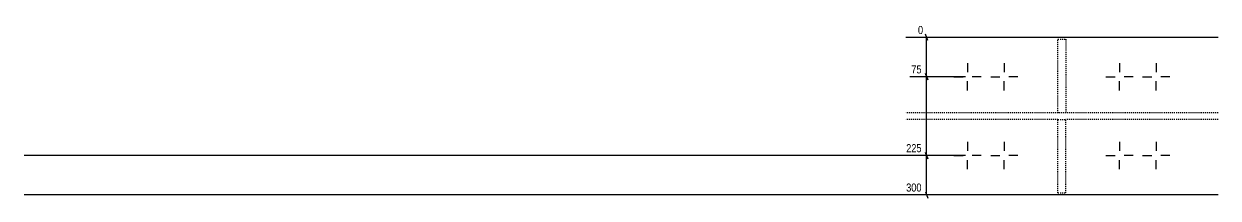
# Model space of a CAD drawing. Header units: millimetres. Extents: x 120 to 57375, y 10 to 4935.
# Drawn here: x 28379 to 30657, y 10 to 341 of the extents above; entities that cross this region are included whole.
import ezdxf

# ---------------------------------------------------------------- set-up
doc = ezdxf.new("R2010")
doc.units = ezdxf.units.MM
doc.linetypes.add('DXK_LINE_DOT2', pattern=[3.9198, 1.9599, -1.9599])
doc.layers.add('MÅLSÆTNING', color=7, linetype='Continuous')
doc.layers.add('STÅL', color=7, linetype='Continuous')
doc.styles.add('Arial Narrow', font='ARIALN.TTF', dxfattribs={"height": 0.2})

msp = doc.modelspace()

# ---------------------------------------------------------------- linework, layer by layer
at = {"layer": 'MÅLSÆTNING', "color": 7, "linetype": 'Continuous'}
for p, q in [((30103.7, 309.6), (30098.9, 321.6)), ((30156.5, 315.6), (30084.8, 315.6)), ((30101.3, 240.6), (30101.3, 315.6)), ((30175.5, 240.6), (30069.2, 240.6)), ((30175.5, 240.6), (30069.2, 240.6)), ((30098.9, 246.6), (30103.7, 234.6)), ((30103.7, 234.6), (30098.9, 246.6)), ((30101.3, 90.6), (30101.3, 240.6)), ((30098.9, 96.6), (30103.7, 84.6)), ((30103.7, 84.6), (30098.9, 96.6)), ((30175.5, 90.6), (28379, 90.6)), ((30175.5, 90.6), (28379, 90.6)), ((30101.3, 15.6), (30101.3, 90.6)), ((30175.5, 15.6), (28379, 15.6)), ((30098.9, 21.6), (30103.7, 9.6))]:
    msp.add_line(p, q, dxfattribs=at)
at = {"layer": 'STÅL', "color": 2, "linetype": 'Continuous'}
for p, q in [((30657.5, 315.6), (30061.5, 315.6)), ((30657.5, 15.6), (30061.5, 15.6))]:
    msp.add_line(p, q, dxfattribs=at)
at = {"layer": 'STÅL', "color": 7, "linetype": 'DXK_LINE_DOT2'}
for p, q in [((30351.9, 171.9), (30351.9, 311.9)), ((30351.9, 311.9), (30366.9, 311.9)), ((30366.9, 311.9), (30366.9, 171.9)), ((30351.9, 171.9), (30061.5, 171.9)), ((30366.9, 171.9), (30351.9, 171.9)), ((30657.5, 171.9), (30366.9, 171.9)), ((30351.9, 159.4), (30061.5, 159.4)), ((30351.9, 19.4), (30351.9, 159.4)), ((30351.9, 159.4), (30366.9, 159.4)), ((30366.9, 19.4), (30366.9, 159.4)), ((30657.5, 159.4), (30366.9, 159.4)), ((30351.9, 19.4), (30366.9, 19.4))]:
    msp.add_line(p, q, dxfattribs=at)
at = {"layer": 'STÅL', "color": 96, "linetype": 'Continuous'}
for p, q in [((30179.5, 266.6), (30179.5, 249.3)), ((30249.5, 266.6), (30249.5, 249.3)), ((30469.5, 266.6), (30469.5, 249.3)), ((30539.5, 266.6), (30539.5, 249.3)), ((30153.5, 240.6), (30170.8, 240.6)), ((30179.5, 214.6), (30179.5, 231.9)), ((30205.5, 240.6), (30188.2, 240.6)), ((30223.5, 240.6), (30240.8, 240.6)), ((30249.5, 214.6), (30249.5, 231.9)), ((30275.5, 240.6), (30258.2, 240.6)), ((30443.5, 240.6), (30460.8, 240.6)), ((30469.5, 214.6), (30469.5, 231.9)), ((30495.5, 240.6), (30478.2, 240.6)), ((30513.5, 240.6), (30530.8, 240.6)), ((30539.5, 214.6), (30539.5, 231.9)), ((30565.5, 240.6), (30548.2, 240.6)), ((30179.5, 116.6), (30179.5, 99.3)), ((30249.5, 116.6), (30249.5, 99.3)), ((30469.5, 116.6), (30469.5, 99.3)), ((30539.5, 116.6), (30539.5, 99.3)), ((30153.5, 90.6), (30170.8, 90.6)), ((30179.5, 64.6), (30179.5, 81.9)), ((30205.5, 90.6), (30188.2, 90.6)), ((30223.5, 90.6), (30240.8, 90.6)), ((30249.5, 64.6), (30249.5, 81.9)), ((30275.5, 90.6), (30258.2, 90.6)), ((30443.5, 90.6), (30460.8, 90.6)), ((30469.5, 64.6), (30469.5, 81.9)), ((30495.5, 90.6), (30478.2, 90.6)), ((30513.5, 90.6), (30530.8, 90.6)), ((30539.5, 64.6), (30539.5, 81.9)), ((30565.5, 90.6), (30548.2, 90.6))]:
    msp.add_line(p, q, dxfattribs=at)

# ---------------------------------------------------------------- next in the draw order: wipeouts: each hides what was drawn before it
at = {"color": 0, "linetype": 'Continuous'}
for points in [[(30097.7, 318.8), (30097.7, 341.2), (30081.6, 341.2), (30081.6, 318.8)], [(30094.8, 243.8), (30094.8, 266.2), (30068.9, 266.2), (30068.9, 243.8)], [(30094.8, 93.8), (30094.8, 116.2), (28378.8, 116.2), (28378.8, 93.8)], [(30094.8, 18.8), (30094.8, 41.2), (28378.8, 41.2), (28378.8, 18.8)]]:
    msp.add_wipeout(points, dxfattribs=at).dxf.layer = 'MÅLSÆTNING'

# ---------------------------------------------------------------- next in the draw order: texts
at = {"layer": 'MÅLSÆTNING', "color": 3, "linetype": 'Continuous', "style": 'Arial Narrow'}
for s, height, p in [('0', 15.3, (30084.8, 322)), ('75', 15.27, (30072.1, 247)), ('225', 15.27, (30062.3, 97)), ('300', 15.27, (30062.3, 22))]:
    msp.add_text(s, height=height, dxfattribs=at).set_placement(p)

doc.saveas('drawing.dxf')
